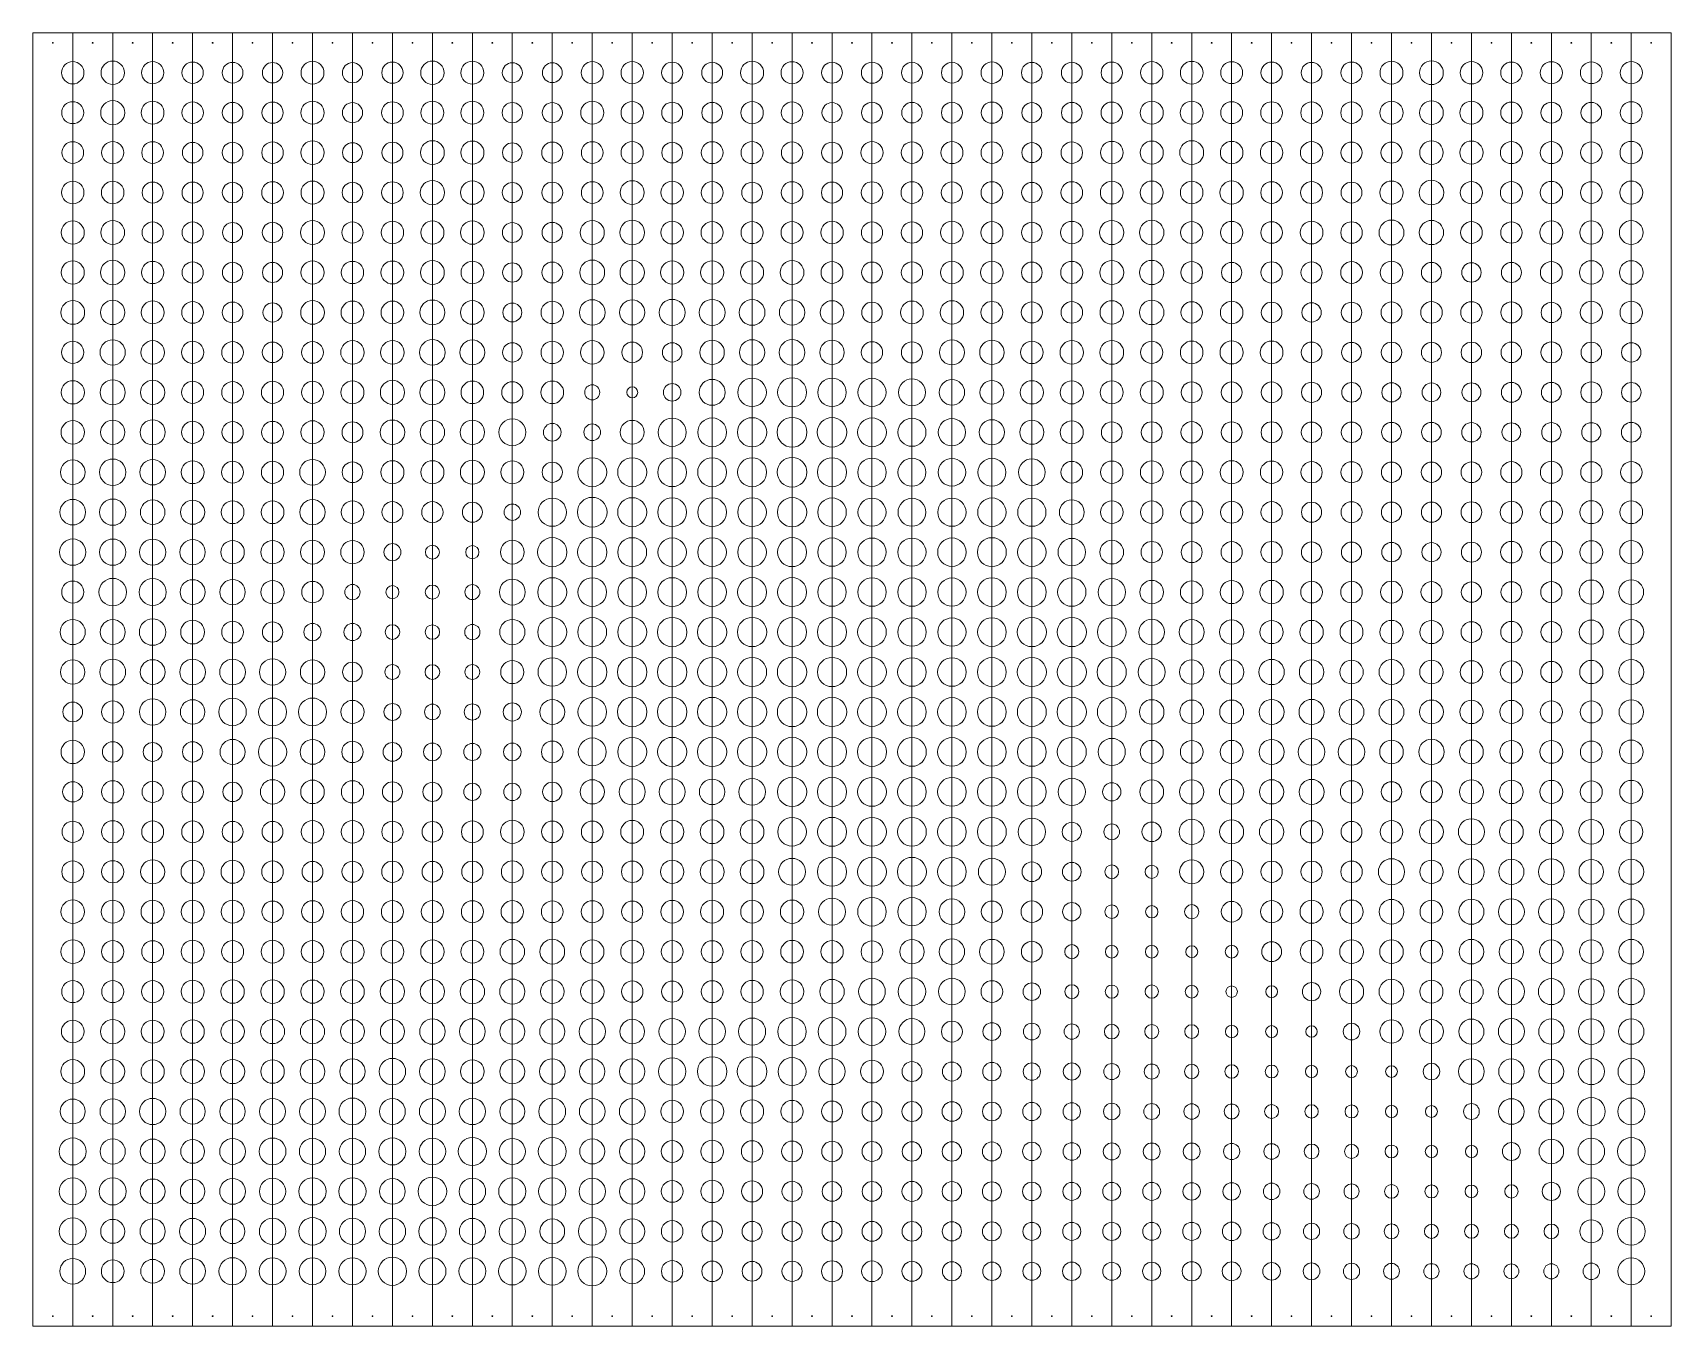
# Model space of a CAD drawing. Header units: millimetres. Extents: x -5 to 190, y -5 to 149.
import ezdxf

# ---------------------------------------------------------------- set-up
doc = ezdxf.new("R2010")
doc.units = ezdxf.units.MM
doc.layers.add('circles', color=7, linetype='Continuous', lineweight=0, true_color=0xffffff)

msp = doc.modelspace()

# ---------------------------------------------------------------- linework, layer by layer
at = {"layer": 'circles', "color": 6, "lineweight": 0}
for p, q in [((-4.75, 149.03125), (190, 149.03125)), ((-4.75, -4.75), (-4.75, 149.03125)), ((190, 149.03125), (190, -4.75)), ((190, -4.75), (-4.75, -4.75))]:
    msp.add_line(p, q, dxfattribs=at)
at = {"layer": 'circles', "color": 5, "lineweight": 0}
for p, q in [((0, -4.75), (0, 149.03125)), ((4.75, -4.75), (4.75, 149.03125)), ((9.5, -4.75), (9.5, 149.03125)), ((14.25, -4.75), (14.25, 149.03125)), ((19, -4.75), (19, 149.03125)), ((23.75, -4.75), (23.75, 149.03125)), ((28.5, -4.75), (28.5, 149.03125)), ((33.25, -4.75), (33.25, 149.03125)), ((38, -4.75), (38, 149.03125)), ((42.75, -4.75), (42.75, 149.03125)), ((47.5, -4.75), (47.5, 149.03125)), ((52.25, -4.75), (52.25, 149.03125)), ((57, -4.75), (57, 149.03125)), ((61.75, -4.75), (61.75, 149.03125)), ((66.5, -4.75), (66.5, 149.03125)), ((71.25, -4.75), (71.25, 149.03125)), ((76, -4.75), (76, 149.03125)), ((80.75, -4.75), (80.75, 149.03125)), ((85.5, -4.75), (85.5, 149.03125)), ((90.25, -4.75), (90.25, 149.03125)), ((95, -4.75), (95, 149.03125)), ((99.75, -4.75), (99.75, 149.03125)), ((104.5, -4.75), (104.5, 149.03125)), ((109.25, -4.75), (109.25, 149.03125)), ((114, -4.75), (114, 149.03125)), ((118.75, -4.75), (118.75, 149.03125)), ((123.5, -4.75), (123.5, 149.03125)), ((128.25, -4.75), (128.25, 149.03125)), ((133, -4.75), (133, 149.03125)), ((137.75, -4.75), (137.75, 149.03125)), ((142.5, -4.75), (142.5, 149.03125)), ((147.25, -4.75), (147.25, 149.03125)), ((152, -4.75), (152, 149.03125)), ((156.75, -4.75), (156.75, 149.03125)), ((161.5, -4.75), (161.5, 149.03125)), ((166.25, -4.75), (166.25, 149.03125)), ((171, -4.75), (171, 149.03125)), ((175.75, -4.75), (175.75, 149.03125)), ((180.5, -4.75), (180.5, 149.03125)), ((185.25, -4.75), (185.25, 149.03125)), ((185.25, -4.75), (185.25, 149.03125))]:
    msp.add_line(p, q, dxfattribs=at)
at = {"layer": 'circles', "color": 8, "lineweight": 0}
for centre in [(-2.375, 147.84375), (2.375, 147.84375), (7.125, 147.84375), (11.875, 147.84375), (16.625, 147.84375), (21.375, 147.84375), (26.125, 147.84375), (30.875, 147.84375), (35.625, 147.84375), (40.375, 147.84375), (45.125, 147.84375), (49.875, 147.84375), (54.625, 147.84375), (59.375, 147.84375), (64.125, 147.84375), (68.875, 147.84375), (73.625, 147.84375), (78.375, 147.84375), (83.125, 147.84375), (87.875, 147.84375), (92.625, 147.84375), (97.375, 147.84375), (102.125, 147.84375), (106.875, 147.84375), (111.625, 147.84375), (116.375, 147.84375), (121.125, 147.84375), (125.875, 147.84375), (130.625, 147.84375), (135.375, 147.84375), (140.125, 147.84375), (144.875, 147.84375), (149.625, 147.84375), (154.375, 147.84375), (159.125, 147.84375), (163.875, 147.84375), (168.625, 147.84375), (173.375, 147.84375), (178.125, 147.84375), (182.875, 147.84375), (182.875, 147.84375), (187.625, 147.84375), (-2.375, -3.5625), (2.375, -3.5625), (7.125, -3.5625), (11.875, -3.5625), (16.625, -3.5625), (21.375, -3.5625), (26.125, -3.5625), (30.875, -3.5625), (35.625, -3.5625), (40.375, -3.5625), (45.125, -3.5625), (49.875, -3.5625), (54.625, -3.5625), (59.375, -3.5625), (64.125, -3.5625), (68.875, -3.5625), (73.625, -3.5625), (78.375, -3.5625), (83.125, -3.5625), (87.875, -3.5625), (92.625, -3.5625), (97.375, -3.5625), (102.125, -3.5625), (106.875, -3.5625), (111.625, -3.5625), (116.375, -3.5625), (121.125, -3.5625), (125.875, -3.5625), (130.625, -3.5625), (135.375, -3.5625), (140.125, -3.5625), (144.875, -3.5625), (149.625, -3.5625), (154.375, -3.5625), (159.125, -3.5625), (163.875, -3.5625), (168.625, -3.5625), (173.375, -3.5625), (178.125, -3.5625), (182.875, -3.5625), (182.875, -3.5625), (187.625, -3.5625)]:
    msp.add_circle(centre, 0.0475, dxfattribs=at)
at = {"layer": 'circles', "color": 3, "lineweight": 0}
for centre, radius in [((0, 144.28125), 1.32923), ((4.75, 144.28125), 1.38425), ((9.5, 144.28125), 1.32454), ((14.25, 144.28125), 1.27182), ((19, 144.28125), 1.23207), ((23.75, 144.28125), 1.2117), ((28.5, 144.28125), 1.35702), ((33.25, 144.28125), 1.20139), ((38, 144.28125), 1.262), ((42.75, 144.28125), 1.38425), ((47.5, 144.28125), 1.35702), ((52.25, 144.28125), 1.19099), ((57, 144.28125), 1.18049), ((61.75, 144.28125), 1.31511), ((66.5, 144.28125), 1.32454), ((71.25, 144.28125), 1.25706), ((76, 144.28125), 1.24213), ((80.75, 144.28125), 1.36616), ((85.5, 144.28125), 1.31037), ((90.25, 144.28125), 1.24213), ((95, 144.28125), 1.2521), ((99.75, 144.28125), 1.23711), ((104.5, 144.28125), 1.23711), ((109.25, 144.28125), 1.28157), ((114, 144.28125), 1.22701), ((118.75, 144.28125), 1.24213), ((123.5, 144.28125), 1.262), ((128.25, 144.28125), 1.3339), ((133, 144.28125), 1.34782), ((137.75, 144.28125), 1.30084), ((142.5, 144.28125), 1.262), ((147.25, 144.28125), 1.23207), ((152, 144.28125), 1.26692), ((156.75, 144.28125), 1.36159), ((161.5, 144.28125), 1.41096), ((166.25, 144.28125), 1.33855), ((171, 144.28125), 1.27182), ((175.75, 144.28125), 1.31037), ((180.5, 144.28125), 1.29605), ((185.25, 144.28125), 1.32454), ((0, 139.53125), 1.30561), ((4.75, 139.53125), 1.42849), ((9.5, 139.53125), 1.34782), ((14.25, 139.53125), 1.2767), ((19, 139.53125), 1.22701), ((23.75, 139.53125), 1.262), ((28.5, 139.53125), 1.37523), ((33.25, 139.53125), 1.20139), ((38, 139.53125), 1.29124), ((42.75, 139.53125), 1.36616), ((47.5, 139.53125), 1.35702), ((52.25, 139.53125), 1.20656), ((57, 139.53125), 1.1962), ((61.75, 139.53125), 1.36616), ((66.5, 139.53125), 1.32923), ((71.25, 139.53125), 1.24712), ((76, 139.53125), 1.22701), ((80.75, 139.53125), 1.32923), ((85.5, 139.53125), 1.28157), ((90.25, 139.53125), 1.1962), ((95, 139.53125), 1.24213), ((99.75, 139.53125), 1.21683), ((104.5, 139.53125), 1.24213), ((109.25, 139.53125), 1.26692), ((114, 139.53125), 1.19099), ((118.75, 139.53125), 1.22701), ((123.5, 139.53125), 1.26692), ((128.25, 139.53125), 1.3707), ((133, 139.53125), 1.35243), ((137.75, 139.53125), 1.30084), ((142.5, 139.53125), 1.29124), ((147.25, 139.53125), 1.28157), ((152, 139.53125), 1.2767), ((156.75, 139.53125), 1.3707), ((161.5, 139.53125), 1.41096), ((166.25, 139.53125), 1.36616), ((171, 139.53125), 1.26692), ((175.75, 139.53125), 1.24213), ((180.5, 139.53125), 1.22701), ((185.25, 139.53125), 1.30084), ((0, 134.78125), 1.29124), ((4.75, 134.78125), 1.31511), ((9.5, 134.78125), 1.29124), ((14.25, 134.78125), 1.22193), ((19, 134.78125), 1.23207), ((23.75, 134.78125), 1.2767), ((28.5, 134.78125), 1.39321), ((33.25, 134.78125), 1.18049), ((38, 134.78125), 1.24712), ((42.75, 134.78125), 1.41536), ((47.5, 134.78125), 1.37523), ((52.25, 134.78125), 1.15922), ((57, 134.78125), 1.2521), ((61.75, 134.78125), 1.29605), ((66.5, 134.78125), 1.31983), ((71.25, 134.78125), 1.23207), ((76, 134.78125), 1.30084), ((80.75, 134.78125), 1.30561), ((85.5, 134.78125), 1.26692), ((90.25, 134.78125), 1.23711), ((95, 134.78125), 1.31511), ((99.75, 134.78125), 1.28157), ((104.5, 134.78125), 1.31037), ((109.25, 134.78125), 1.28641), ((114, 134.78125), 1.18575), ((118.75, 134.78125), 1.2767), ((123.5, 134.78125), 1.33855), ((128.25, 134.78125), 1.3707), ((133, 134.78125), 1.41975), ((137.75, 134.78125), 1.33855), ((142.5, 134.78125), 1.33855), ((147.25, 134.78125), 1.32454), ((152, 134.78125), 1.2521), ((156.75, 134.78125), 1.25706), ((161.5, 134.78125), 1.39767), ((166.25, 134.78125), 1.37975), ((171, 134.78125), 1.31037), ((175.75, 134.78125), 1.31037), ((180.5, 134.78125), 1.28157), ((185.25, 134.78125), 1.33855), ((0, 130.03125), 1.33855), ((4.75, 130.03125), 1.33855), ((9.5, 130.03125), 1.24712), ((14.25, 130.03125), 1.2521), ((19, 130.03125), 1.22193), ((23.75, 130.03125), 1.28641), ((28.5, 130.03125), 1.36616), ((33.25, 130.03125), 1.22193), ((38, 130.03125), 1.28157), ((42.75, 130.03125), 1.44149), ((47.5, 130.03125), 1.39767), ((52.25, 130.03125), 1.1962), ((57, 130.03125), 1.23711), ((61.75, 130.03125), 1.29605), ((66.5, 130.03125), 1.41536), ((71.25, 130.03125), 1.34782), ((76, 130.03125), 1.30561), ((80.75, 130.03125), 1.23207), ((85.5, 130.03125), 1.29124), ((90.25, 130.03125), 1.2521), ((95, 130.03125), 1.28157), ((99.75, 130.03125), 1.29605), ((104.5, 130.03125), 1.25706), ((109.25, 130.03125), 1.29124), ((114, 130.03125), 1.2117), ((118.75, 130.03125), 1.29124), ((123.5, 130.03125), 1.35702), ((128.25, 130.03125), 1.36616), ((133, 130.03125), 1.34319), ((137.75, 130.03125), 1.38425), ((142.5, 130.03125), 1.28641), ((147.25, 130.03125), 1.30561), ((152, 130.03125), 1.24213), ((156.75, 130.03125), 1.37523), ((161.5, 130.03125), 1.46291), ((166.25, 130.03125), 1.31983), ((171, 130.03125), 1.30561), ((175.75, 130.03125), 1.3339), ((180.5, 130.03125), 1.28641), ((185.25, 130.03125), 1.36616), ((0, 125.28125), 1.37523), ((4.75, 125.28125), 1.41536), ((28.5, 125.28125), 1.41536), ((38, 125.28125), 1.3339), ((42.75, 125.28125), 1.37523), ((47.5, 125.28125), 1.39321), ((61.75, 125.28125), 1.43284), ((66.5, 125.28125), 1.46291), ((71.25, 125.28125), 1.35243), ((76, 125.28125), 1.31037), ((80.75, 125.28125), 1.31511), ((90.25, 125.28125), 1.3339), ((104.5, 125.28125), 1.34319), ((109.25, 125.28125), 1.31511), ((118.75, 125.28125), 1.32454), ((123.5, 125.28125), 1.43717), ((128.25, 125.28125), 1.4501), ((133, 125.28125), 1.31037), ((137.75, 125.28125), 1.32454), ((147.25, 125.28125), 1.35243), ((156.75, 125.28125), 1.47983), ((161.5, 125.28125), 1.44149), ((175.75, 125.28125), 1.3707), ((180.5, 125.28125), 1.3707), ((185.25, 125.28125), 1.41096), ((9.5, 125.28125), 1.25706), ((14.25, 125.28125), 1.262), ((19, 125.28125), 1.19099), ((23.75, 125.28125), 1.22193), ((33.25, 125.28125), 1.262), ((52.25, 125.28125), 1.18575), ((57, 125.28125), 1.2117), ((85.5, 125.28125), 1.30561), ((95, 125.28125), 1.25706), ((99.75, 125.28125), 1.26692), ((114, 125.28125), 1.22193), ((142.5, 125.28125), 1.28157), ((152, 125.28125), 1.2767), ((166.25, 125.28125), 1.29124), ((171, 125.28125), 1.26692), ((0, 120.53125), 1.37523), ((4.75, 120.53125), 1.4501), ((9.5, 120.53125), 1.32454), ((14.25, 120.53125), 1.262), ((19, 120.53125), 1.2117), ((23.75, 120.53125), 1.19099), ((28.5, 120.53125), 1.3707), ((33.25, 120.53125), 1.32454), ((38, 120.53125), 1.36159), ((42.75, 120.53125), 1.41536), ((47.5, 120.53125), 1.34782), ((52.25, 120.53125), 1.14844), ((57, 120.53125), 1.23711), ((61.75, 120.53125), 1.47562), ((66.5, 120.53125), 1.4501), ((71.25, 120.53125), 1.3707), ((76, 120.53125), 1.37523), ((80.75, 120.53125), 1.3707), ((85.5, 120.53125), 1.41096), ((90.25, 120.53125), 1.30084), ((95, 120.53125), 1.23711), ((99.75, 120.53125), 1.262), ((104.5, 120.53125), 1.34782), ((109.25, 120.53125), 1.33855), ((114, 120.53125), 1.23207), ((118.75, 120.53125), 1.31511), ((123.5, 120.53125), 1.41975), ((128.25, 120.53125), 1.44149), ((133, 120.53125), 1.29124), ((137.75, 120.53125), 1.20139), ((142.5, 120.53125), 1.26692), ((147.25, 120.53125), 1.25706), ((152, 120.53125), 1.29124), ((156.75, 120.53125), 1.3339), ((161.5, 120.53125), 1.19099), ((166.25, 120.53125), 1.15384), ((171, 120.53125), 1.19099), ((175.75, 120.53125), 1.29605), ((180.5, 120.53125), 1.39767), ((185.25, 120.53125), 1.40211), ((0, 115.78125), 1.41096), ((4.75, 115.78125), 1.4458), ((9.5, 115.78125), 1.36159), ((14.25, 115.78125), 1.29124), ((19, 115.78125), 1.23207), ((23.75, 115.78125), 1.13755), ((28.5, 115.78125), 1.40654), ((33.25, 115.78125), 1.35243), ((38, 115.78125), 1.34782), ((42.75, 115.78125), 1.47562), ((47.5, 115.78125), 1.41096), ((52.25, 115.78125), 1.12103), ((57, 115.78125), 1.3339), ((61.75, 115.78125), 1.51719), ((66.5, 115.78125), 1.49239), ((71.25, 115.78125), 1.54965), ((76, 115.78125), 1.54563), ((80.75, 115.78125), 1.52944), ((85.5, 115.78125), 1.50484), ((90.25, 115.78125), 1.39321), ((95, 115.78125), 1.22193), ((99.75, 115.78125), 1.34782), ((104.5, 115.78125), 1.39321), ((109.25, 115.78125), 1.30561), ((114, 115.78125), 1.2521), ((118.75, 115.78125), 1.28157), ((123.5, 115.78125), 1.39321), ((128.25, 115.78125), 1.45438), ((133, 115.78125), 1.27182), ((137.75, 115.78125), 1.33855), ((142.5, 115.78125), 1.22193), ((147.25, 115.78125), 1.14844), ((152, 115.78125), 1.21683), ((156.75, 115.78125), 1.24712), ((161.5, 115.78125), 1.28157), ((166.25, 115.78125), 1.2767), ((171, 115.78125), 1.2521), ((175.75, 115.78125), 1.20656), ((180.5, 115.78125), 1.31983), ((185.25, 115.78125), 1.3339), ((0, 111.03125), 1.31983), ((4.75, 111.03125), 1.5007), ((9.5, 111.03125), 1.39321), ((14.25, 111.03125), 1.31511), ((19, 111.03125), 1.28641), ((23.75, 111.03125), 1.22193), ((28.5, 111.03125), 1.29605), ((33.25, 111.03125), 1.39321), ((38, 111.03125), 1.40211), ((42.75, 111.03125), 1.51309), ((47.5, 111.03125), 1.47562), ((52.25, 111.03125), 1.15384), ((57, 111.03125), 1.33855), ((61.75, 111.03125), 1.39767), ((66.5, 111.03125), 1.22701), ((71.25, 111.03125), 1.15384), ((76, 111.03125), 1.4458), ((80.75, 111.03125), 1.50484), ((85.5, 111.03125), 1.52129), ((90.25, 111.03125), 1.4458), ((95, 111.03125), 1.26692), ((99.75, 111.03125), 1.2521), ((104.5, 111.03125), 1.47983), ((109.25, 111.03125), 1.4458), ((114, 111.03125), 1.32923), ((118.75, 111.03125), 1.39767), ((123.5, 111.03125), 1.41536), ((128.25, 111.03125), 1.32454), ((133, 111.03125), 1.34319), ((137.75, 111.03125), 1.37523), ((142.5, 111.03125), 1.34782), ((147.25, 111.03125), 1.22701), ((152, 111.03125), 1.18575), ((156.75, 111.03125), 1.21683), ((161.5, 111.03125), 1.1962), ((166.25, 111.03125), 1.21683), ((171, 111.03125), 1.22193), ((175.75, 111.03125), 1.24213), ((180.5, 111.03125), 1.21683), ((185.25, 111.03125), 1.15384), ((0, 106.28125), 1.37975), ((4.75, 106.28125), 1.49239), ((9.5, 106.28125), 1.43284), ((14.25, 106.28125), 1.31037), ((19, 106.28125), 1.28641), ((23.75, 106.28125), 1.31983), ((28.5, 106.28125), 1.31037), ((33.25, 106.28125), 1.36616), ((38, 106.28125), 1.43284), ((42.75, 106.28125), 1.48821), ((47.5, 106.28125), 1.34319), ((52.25, 106.28125), 1.262), ((57, 106.28125), 1.34319), ((61.75, 106.28125), 0.89931), ((71.25, 106.28125), 1.0464), ((76, 106.28125), 1.5416), ((80.75, 106.28125), 1.69536), ((85.5, 106.28125), 1.72446), ((90.25, 106.28125), 1.69168), ((95, 106.28125), 1.67319), ((99.75, 106.28125), 1.60099), ((104.5, 106.28125), 1.50897), ((109.25, 106.28125), 1.41096), ((114, 106.28125), 1.38425), ((118.75, 106.28125), 1.37523), ((123.5, 106.28125), 1.36159), ((128.25, 106.28125), 1.3707), ((133, 106.28125), 1.24213), ((137.75, 106.28125), 1.23207), ((142.5, 106.28125), 1.23207), ((147.25, 106.28125), 1.1962), ((152, 106.28125), 1.16991), ((156.75, 106.28125), 1.14301), ((161.5, 106.28125), 1.11546), ((166.25, 106.28125), 1.12656), ((171, 106.28125), 1.18575), ((175.75, 106.28125), 1.18049), ((180.5, 106.28125), 1.24712), ((185.25, 106.28125), 1.16458), ((66.5, 106.28125), 0.65042), ((76, 101.53125), 1.70997), ((80.75, 101.53125), 1.73525), ((85.5, 101.53125), 1.77074), ((90.25, 101.53125), 1.74953), ((95, 101.53125), 1.70997), ((0, 101.53125), 1.39321), ((4.75, 101.53125), 1.43717), ((9.5, 101.53125), 1.48821), ((14.25, 101.53125), 1.32454), ((19, 101.53125), 1.26692), ((23.75, 101.53125), 1.30084), ((28.5, 101.53125), 1.3707), ((33.25, 101.53125), 1.24213), ((38, 101.53125), 1.45866), ((42.75, 101.53125), 1.4501), ((47.5, 101.53125), 1.4501), ((52.25, 101.53125), 1.5932), ((57, 101.53125), 1.05232), ((61.75, 101.53125), 0.99144), ((66.5, 101.53125), 1.41975), ((71.25, 101.53125), 1.67319), ((99.75, 101.53125), 1.66947), ((104.5, 101.53125), 1.6203), ((109.25, 101.53125), 1.49239), ((114, 101.53125), 1.42849), ((118.75, 101.53125), 1.36616), ((123.5, 101.53125), 1.23711), ((128.25, 101.53125), 1.24712), ((133, 101.53125), 1.27182), ((137.75, 101.53125), 1.23711), ((142.5, 101.53125), 1.24213), ((147.25, 101.53125), 1.21683), ((152, 101.53125), 1.21683), ((156.75, 101.53125), 1.18049), ((161.5, 101.53125), 1.16991), ((166.25, 101.53125), 1.15384), ((171, 101.53125), 1.11546), ((175.75, 101.53125), 1.14844), ((180.5, 101.53125), 1.14301), ((185.25, 101.53125), 1.16991), ((0, 96.78125), 1.45866), ((4.75, 96.78125), 1.56959), ((9.5, 96.78125), 1.51309), ((14.25, 96.78125), 1.35702), ((19, 96.78125), 1.30084), ((23.75, 96.78125), 1.31983), ((28.5, 96.78125), 1.52537), ((33.25, 96.78125), 1.22701), ((38, 96.78125), 1.3707), ((42.75, 96.78125), 1.37523), ((47.5, 96.78125), 1.42413), ((52.25, 96.78125), 1.36159), ((57, 96.78125), 1.20139), ((61.75, 96.78125), 1.71723), ((66.5, 96.78125), 1.72807), ((71.25, 96.78125), 1.71361), ((76, 96.78125), 1.71723), ((80.75, 96.78125), 1.72085), ((85.5, 96.78125), 1.75663), ((90.25, 96.78125), 1.72807), ((95, 96.78125), 1.68431), ((99.75, 96.78125), 1.662), ((104.5, 96.78125), 1.64318), ((109.25, 96.78125), 1.65825), ((114, 96.78125), 1.58537), ((118.75, 96.78125), 1.28641), ((123.5, 96.78125), 1.3339), ((128.25, 96.78125), 1.34319), ((133, 96.78125), 1.32923), ((137.75, 96.78125), 1.3707), ((142.5, 96.78125), 1.32923), ((147.25, 96.78125), 1.262), ((152, 96.78125), 1.25706), ((156.75, 96.78125), 1.20656), ((161.5, 96.78125), 1.20656), ((166.25, 96.78125), 1.22701), ((171, 96.78125), 1.262), ((175.75, 96.78125), 1.30561), ((180.5, 96.78125), 1.25706), ((185.25, 96.78125), 1.2767), ((0, 92.03125), 1.52129), ((4.75, 92.03125), 1.56165), ((9.5, 92.03125), 1.45866), ((28.5, 92.03125), 1.5007), ((57, 92.03125), 1.68061), ((61.75, 92.03125), 1.7637), ((66.5, 92.03125), 1.72446), ((71.25, 92.03125), 1.70997), ((76, 92.03125), 1.71361), ((80.75, 92.03125), 1.70633), ((85.5, 92.03125), 1.73883), ((90.25, 92.03125), 1.69902), ((95, 92.03125), 1.66947), ((99.75, 92.03125), 1.6545), ((104.5, 92.03125), 1.67691), ((109.25, 92.03125), 1.688), ((114, 92.03125), 1.68061), ((118.75, 92.03125), 1.4714), ((14.25, 92.03125), 1.43284), ((19, 92.03125), 1.35243), ((23.75, 92.03125), 1.35243), ((33.25, 92.03125), 1.34782), ((38, 92.03125), 1.2521), ((42.75, 92.03125), 1.262), ((47.5, 92.03125), 1.19099), ((52.25, 92.03125), 0.97244), ((123.5, 92.03125), 1.33855), ((128.25, 92.03125), 1.3339), ((133, 92.03125), 1.31983), ((137.75, 92.03125), 1.31037), ((142.5, 92.03125), 1.262), ((147.25, 92.03125), 1.1962), ((152, 92.03125), 1.24712), ((156.75, 92.03125), 1.20656), ((161.5, 92.03125), 1.20139), ((166.25, 92.03125), 1.23207), ((171, 92.03125), 1.31511), ((175.75, 92.03125), 1.32923), ((180.5, 92.03125), 1.36159), ((185.25, 92.03125), 1.35243), ((0, 87.28125), 1.56563), ((4.75, 87.28125), 1.56165), ((9.5, 87.28125), 1.55366), ((14.25, 87.28125), 1.5007), ((19, 87.28125), 1.38874), ((23.75, 87.28125), 1.38874), ((28.5, 87.28125), 1.41096), ((33.25, 87.28125), 1.39321), ((38, 87.28125), 1.01623), ((42.75, 87.28125), 0.82725), ((47.5, 87.28125), 0.78875), ((52.25, 87.28125), 1.41096), ((57, 87.28125), 1.73883), ((61.75, 87.28125), 1.74241), ((66.5, 87.28125), 1.71723), ((71.25, 87.28125), 1.69168), ((76, 87.28125), 1.69902), ((80.75, 87.28125), 1.70268), ((85.5, 87.28125), 1.72446), ((90.25, 87.28125), 1.68431), ((95, 87.28125), 1.67691), ((99.75, 87.28125), 1.67319), ((104.5, 87.28125), 1.688), ((109.25, 87.28125), 1.71723), ((114, 87.28125), 1.69536), ((118.75, 87.28125), 1.63939), ((123.5, 87.28125), 1.40654), ((128.25, 87.28125), 1.26692), ((133, 87.28125), 1.24712), ((137.75, 87.28125), 1.25706), ((142.5, 87.28125), 1.27182), ((147.25, 87.28125), 1.2117), ((152, 87.28125), 1.20139), ((156.75, 87.28125), 1.15384), ((161.5, 87.28125), 1.13755), ((166.25, 87.28125), 1.19099), ((171, 87.28125), 1.28157), ((175.75, 87.28125), 1.31037), ((180.5, 87.28125), 1.35702), ((185.25, 87.28125), 1.3707), ((0, 82.53125), 1.31511), ((4.75, 82.53125), 1.63559), ((9.5, 82.53125), 1.60487), ((14.25, 82.53125), 1.47562), ((19, 82.53125), 1.49655), ((23.75, 82.53125), 1.38425), ((28.5, 82.53125), 1.2767), ((52.25, 82.53125), 1.53351), ((57, 82.53125), 1.71361), ((61.75, 82.53125), 1.70268), ((66.5, 82.53125), 1.71361), ((71.25, 82.53125), 1.71361), ((76, 82.53125), 1.70268), ((80.75, 82.53125), 1.72085), ((85.5, 82.53125), 1.72446), ((90.25, 82.53125), 1.688), ((95, 82.53125), 1.69168), ((99.75, 82.53125), 1.688), ((104.5, 82.53125), 1.68061), ((109.25, 82.53125), 1.70268), ((114, 82.53125), 1.70268), ((118.75, 82.53125), 1.688), ((123.5, 82.53125), 1.62414), ((128.25, 82.53125), 1.39767), ((133, 82.53125), 1.33855), ((137.75, 82.53125), 1.36616), ((142.5, 82.53125), 1.39321), ((147.25, 82.53125), 1.29124), ((152, 82.53125), 1.28157), ((156.75, 82.53125), 1.30561), ((161.5, 82.53125), 1.24712), ((171, 82.53125), 1.23711), ((175.75, 82.53125), 1.25706), ((180.5, 82.53125), 1.43717), ((185.25, 82.53125), 1.46716), ((33.25, 82.53125), 0.90621), ((38, 82.53125), 0.77281), ((42.75, 82.53125), 0.84216), ((47.5, 82.53125), 0.89237), ((166.25, 82.53125), 1.20656), ((0, 77.78125), 1.49655), ((4.75, 77.78125), 1.47983), ((9.5, 77.78125), 1.5775), ((14.25, 77.78125), 1.41975), ((19, 77.78125), 1.29605), ((23.75, 77.78125), 1.20656), ((28.5, 77.78125), 1.02841), ((33.25, 77.78125), 1.02234), ((38, 77.78125), 0.8712), ((42.75, 77.78125), 0.86403), ((47.5, 77.78125), 0.90621), ((52.25, 77.78125), 1.5007), ((57, 77.78125), 1.72446), ((61.75, 77.78125), 1.71361), ((66.5, 77.78125), 1.72085), ((71.25, 77.78125), 1.74597), ((76, 77.78125), 1.73883), ((80.75, 77.78125), 1.73525), ((85.5, 77.78125), 1.72085), ((90.25, 77.78125), 1.72446), ((95, 77.78125), 1.70268), ((99.75, 77.78125), 1.69168), ((104.5, 77.78125), 1.68431), ((109.25, 77.78125), 1.69902), ((114, 77.78125), 1.73525), ((118.75, 77.78125), 1.73525), ((123.5, 77.78125), 1.70268), ((128.25, 77.78125), 1.52129), ((133, 77.78125), 1.47983), ((137.75, 77.78125), 1.43717), ((142.5, 77.78125), 1.37975), ((147.25, 77.78125), 1.38874), ((152, 77.78125), 1.36159), ((156.75, 77.78125), 1.38874), ((161.5, 77.78125), 1.37523), ((166.25, 77.78125), 1.23207), ((171, 77.78125), 1.26692), ((175.75, 77.78125), 1.24213), ((180.5, 77.78125), 1.42413), ((185.25, 77.78125), 1.47562), ((0, 73.03125), 1.4458), ((4.75, 73.03125), 1.53756), ((9.5, 73.03125), 1.46716), ((14.25, 73.03125), 1.52537), ((19, 73.03125), 1.52944), ((23.75, 73.03125), 1.56165), ((28.5, 73.03125), 1.4458), ((33.25, 73.03125), 1.16991), ((52.25, 73.03125), 1.37523), ((57, 73.03125), 1.69536), ((61.75, 73.03125), 1.74953), ((66.5, 73.03125), 1.74953), ((71.25, 73.03125), 1.75309), ((76, 73.03125), 1.73166), ((80.75, 73.03125), 1.72807), ((85.5, 73.03125), 1.74597), ((90.25, 73.03125), 1.73883), ((95, 73.03125), 1.70997), ((99.75, 73.03125), 1.69902), ((104.5, 73.03125), 1.69902), ((109.25, 73.03125), 1.71361), ((114, 73.03125), 1.72807), ((118.75, 73.03125), 1.73166), ((123.5, 73.03125), 1.73166), ((128.25, 73.03125), 1.60874), ((133, 73.03125), 1.4458), ((137.75, 73.03125), 1.4501), ((142.5, 73.03125), 1.50484), ((147.25, 73.03125), 1.4501), ((152, 73.03125), 1.39321), ((156.75, 73.03125), 1.47983), ((161.5, 73.03125), 1.39321), ((166.25, 73.03125), 1.34319), ((171, 73.03125), 1.31511), ((175.75, 73.03125), 1.26692), ((180.5, 73.03125), 1.37975), ((185.25, 73.03125), 1.47562), ((38, 73.03125), 0.88537), ((42.75, 73.03125), 0.8712), ((47.5, 73.03125), 0.88537), ((0, 68.28125), 1.16991), ((4.75, 68.28125), 1.31983), ((9.5, 68.28125), 1.56959), ((14.25, 68.28125), 1.45438), ((19, 68.28125), 1.63178), ((23.75, 68.28125), 1.65825), ((28.5, 68.28125), 1.65825), ((33.25, 68.28125), 1.37523), ((38, 68.28125), 1.00392), ((42.75, 68.28125), 0.93326), ((47.5, 68.28125), 0.95956), ((52.25, 68.28125), 1.07571), ((57, 68.28125), 1.47562), ((61.75, 68.28125), 1.70268), ((66.5, 68.28125), 1.74953), ((71.25, 68.28125), 1.74953), ((76, 68.28125), 1.73883), ((80.75, 68.28125), 1.74241), ((85.5, 68.28125), 1.74597), ((90.25, 68.28125), 1.74241), ((95, 68.28125), 1.71723), ((99.75, 68.28125), 1.70268), ((104.5, 68.28125), 1.70268), ((109.25, 68.28125), 1.70633), ((114, 68.28125), 1.72085), ((118.75, 68.28125), 1.74241), ((123.5, 68.28125), 1.70997), ((128.25, 68.28125), 1.45866), ((133, 68.28125), 1.41536), ((137.75, 68.28125), 1.41975), ((142.5, 68.28125), 1.47983), ((147.25, 68.28125), 1.49239), ((152, 68.28125), 1.47562), ((156.75, 68.28125), 1.47983), ((161.5, 68.28125), 1.41536), ((166.25, 68.28125), 1.38425), ((171, 68.28125), 1.37975), ((175.75, 68.28125), 1.31037), ((180.5, 68.28125), 1.31037), ((185.25, 68.28125), 1.4501), ((0, 63.53125), 1.38874), ((4.75, 63.53125), 1.21683), ((9.5, 63.53125), 1.12103), ((14.25, 63.53125), 1.20656), ((19, 63.53125), 1.48821), ((23.75, 63.53125), 1.68061), ((28.5, 63.53125), 1.4714), ((33.25, 63.53125), 1.26692), ((38, 63.53125), 1.10987), ((42.75, 63.53125), 1.05232), ((47.5, 63.53125), 1.01623), ((52.25, 63.53125), 1.0464), ((57, 63.53125), 1.28641), ((61.75, 63.53125), 1.6545), ((66.5, 63.53125), 1.72085), ((71.25, 63.53125), 1.73166), ((76, 63.53125), 1.74597), ((80.75, 63.53125), 1.74953), ((85.5, 63.53125), 1.74241), ((90.25, 63.53125), 1.73525), ((95, 63.53125), 1.72446), ((99.75, 63.53125), 1.70997), ((104.5, 63.53125), 1.70633), ((109.25, 63.53125), 1.70633), ((114, 63.53125), 1.71361), ((118.75, 63.53125), 1.72807), ((123.5, 63.53125), 1.6126), ((128.25, 63.53125), 1.3707), ((133, 63.53125), 1.34782), ((137.75, 63.53125), 1.36616), ((142.5, 63.53125), 1.48403), ((147.25, 63.53125), 1.58537), ((152, 63.53125), 1.57355), ((156.75, 63.53125), 1.40211), ((161.5, 63.53125), 1.50484), ((166.25, 63.53125), 1.41096), ((171, 63.53125), 1.35702), ((175.75, 63.53125), 1.35702), ((180.5, 63.53125), 1.29605), ((185.25, 63.53125), 1.40654), ((85.5, 58.78125), 1.73883), ((90.25, 58.78125), 1.73166), ((95, 58.78125), 1.71723), ((99.75, 58.78125), 1.70268), ((104.5, 58.78125), 1.70633), ((109.25, 58.78125), 1.70997), ((114, 58.78125), 1.71361), ((118.75, 58.78125), 1.6126), ((0, 58.78125), 1.20139), ((4.75, 58.78125), 1.31983), ((9.5, 58.78125), 1.262), ((14.25, 58.78125), 1.28641), ((19, 58.78125), 1.15384), ((23.75, 58.78125), 1.4458), ((28.5, 58.78125), 1.40211), ((33.25, 58.78125), 1.31983), ((38, 58.78125), 1.19099), ((42.75, 58.78125), 1.13755), ((47.5, 58.78125), 1.01623), ((52.25, 58.78125), 1.02841), ((57, 58.78125), 1.15384), ((61.75, 58.78125), 1.44149), ((66.5, 58.78125), 1.54965), ((71.25, 58.78125), 1.54965), ((76, 58.78125), 1.51309), ((80.75, 58.78125), 1.58537), ((123.5, 58.78125), 1.08148), ((128.25, 58.78125), 1.41536), ((133, 58.78125), 1.43717), ((137.75, 58.78125), 1.45438), ((142.5, 58.78125), 1.44149), ((147.25, 58.78125), 1.48403), ((152, 58.78125), 1.32923), ((156.75, 58.78125), 1.2117), ((161.5, 58.78125), 1.30084), ((166.25, 58.78125), 1.42413), ((171, 58.78125), 1.39767), ((175.75, 58.78125), 1.3707), ((180.5, 58.78125), 1.31037), ((185.25, 58.78125), 1.3707), ((0, 54.03125), 1.26692), ((4.75, 54.03125), 1.31511), ((9.5, 54.03125), 1.30561), ((14.25, 54.03125), 1.29124), ((19, 54.03125), 1.24213), ((23.75, 54.03125), 1.24213), ((28.5, 54.03125), 1.33855), ((33.25, 54.03125), 1.3339), ((38, 54.03125), 1.262), ((42.75, 54.03125), 1.22701), ((47.5, 54.03125), 1.29605), ((52.25, 54.03125), 1.38874), ((57, 54.03125), 1.2767), ((61.75, 54.03125), 1.28641), ((66.5, 54.03125), 1.36159), ((71.25, 54.03125), 1.37975), ((76, 54.03125), 1.40654), ((80.75, 54.03125), 1.41096), ((85.5, 54.03125), 1.69902), ((90.25, 54.03125), 1.72085), ((95, 54.03125), 1.71723), ((99.75, 54.03125), 1.70633), ((104.5, 54.03125), 1.70633), ((109.25, 54.03125), 1.71723), ((114, 54.03125), 1.62414), ((118.75, 54.03125), 1.13755), ((123.5, 54.03125), 0.93326), ((128.25, 54.03125), 1.16458), ((133, 54.03125), 1.48821), ((137.75, 54.03125), 1.42413), ((142.5, 54.03125), 1.4501), ((147.25, 54.03125), 1.32454), ((152, 54.03125), 1.24213), ((156.75, 54.03125), 1.32923), ((161.5, 54.03125), 1.41536), ((166.25, 54.03125), 1.55366), ((171, 54.03125), 1.41536), ((175.75, 54.03125), 1.39767), ((180.5, 54.03125), 1.46291), ((185.25, 54.03125), 1.37975), ((9.5, 49.28125), 1.42849), ((14.25, 49.28125), 1.3707), ((19, 49.28125), 1.36616), ((71.25, 49.28125), 1.37523), ((76, 49.28125), 1.41975), ((80.75, 49.28125), 1.41096), ((85.5, 49.28125), 1.5932), ((90.25, 49.28125), 1.72446), ((95, 49.28125), 1.71723), ((99.75, 49.28125), 1.71361), ((104.5, 49.28125), 1.70268), ((109.25, 49.28125), 1.60487), ((133, 49.28125), 1.42849), ((156.75, 49.28125), 1.55766), ((161.5, 49.28125), 1.38425), ((166.25, 49.28125), 1.52129), ((171, 49.28125), 1.49655), ((175.75, 49.28125), 1.53351), ((180.5, 49.28125), 1.45866), ((185.25, 49.28125), 1.48403), ((0, 49.28125), 1.30084), ((4.75, 49.28125), 1.31983), ((23.75, 49.28125), 1.28157), ((28.5, 49.28125), 1.23711), ((33.25, 49.28125), 1.2521), ((38, 49.28125), 1.26692), ((42.75, 49.28125), 1.22701), ((47.5, 49.28125), 1.262), ((52.25, 49.28125), 1.30561), ((57, 49.28125), 1.26692), ((61.75, 49.28125), 1.262), ((66.5, 49.28125), 1.2767), ((114, 49.28125), 1.16458), ((118.75, 49.28125), 1.10987), ((123.5, 49.28125), 0.81969), ((128.25, 49.28125), 0.78082), ((137.75, 49.28125), 1.32454), ((142.5, 49.28125), 1.26692), ((147.25, 49.28125), 1.262), ((152, 49.28125), 1.2767), ((0, 44.53125), 1.40211), ((4.75, 44.53125), 1.35702), ((9.5, 44.53125), 1.37523), ((14.25, 44.53125), 1.35702), ((19, 44.53125), 1.36159), ((23.75, 44.53125), 1.27182), ((28.5, 44.53125), 1.31037), ((33.25, 44.53125), 1.32454), ((38, 44.53125), 1.31511), ((42.75, 44.53125), 1.32454), ((47.5, 44.53125), 1.30561), ((52.25, 44.53125), 1.3339), ((57, 44.53125), 1.29605), ((61.75, 44.53125), 1.30561), ((66.5, 44.53125), 1.26692), ((71.25, 44.53125), 1.34782), ((76, 44.53125), 1.36616), ((80.75, 44.53125), 1.35702), ((85.5, 44.53125), 1.38425), ((90.25, 44.53125), 1.60487), ((95, 44.53125), 1.69902), ((99.75, 44.53125), 1.68431), ((104.5, 44.53125), 1.52129), ((109.25, 44.53125), 1.262), ((114, 44.53125), 1.28157), ((118.75, 44.53125), 1.08722), ((123.5, 44.53125), 0.80437), ((128.25, 44.53125), 0.73146), ((133, 44.53125), 0.84216), ((137.75, 44.53125), 1.22701), ((142.5, 44.53125), 1.31511), ((147.25, 44.53125), 1.3707), ((152, 44.53125), 1.38425), ((156.75, 44.53125), 1.46716), ((161.5, 44.53125), 1.35702), ((166.25, 44.53125), 1.49239), ((171, 44.53125), 1.5416), ((175.75, 44.53125), 1.52129), ((180.5, 44.53125), 1.5007), ((185.25, 44.53125), 1.50484), ((0, 39.78125), 1.40654), ((4.75, 39.78125), 1.32923), ((9.5, 39.78125), 1.30084), ((14.25, 39.78125), 1.36159), ((19, 39.78125), 1.31511), ((23.75, 39.78125), 1.35702), ((28.5, 39.78125), 1.32923), ((33.25, 39.78125), 1.3707), ((38, 39.78125), 1.35243), ((42.75, 39.78125), 1.39321), ((47.5, 39.78125), 1.36616), ((52.25, 39.78125), 1.45866), ((57, 39.78125), 1.4714), ((61.75, 39.78125), 1.39321), ((66.5, 39.78125), 1.3707), ((71.25, 39.78125), 1.31037), ((76, 39.78125), 1.30561), ((80.75, 39.78125), 1.31983), ((85.5, 39.78125), 1.34319), ((90.25, 39.78125), 1.3339), ((95, 39.78125), 1.29124), ((99.75, 39.78125), 1.44149), ((104.5, 39.78125), 1.51309), ((109.25, 39.78125), 1.46716), ((114, 39.78125), 1.23711), ((142.5, 39.78125), 1.18049), ((147.25, 39.78125), 1.35243), ((152, 39.78125), 1.40654), ((156.75, 39.78125), 1.40211), ((161.5, 39.78125), 1.34782), ((166.25, 39.78125), 1.45866), ((171, 39.78125), 1.44149), ((175.75, 39.78125), 1.40211), ((180.5, 39.78125), 1.41096), ((185.25, 39.78125), 1.45866), ((118.75, 39.78125), 0.83474), ((123.5, 39.78125), 0.75654), ((128.25, 39.78125), 0.75654), ((133, 39.78125), 0.71424), ((137.75, 39.78125), 0.75654), ((0, 35.03125), 1.30561), ((4.75, 35.03125), 1.30561), ((9.5, 35.03125), 1.31511), ((14.25, 35.03125), 1.36616), ((19, 35.03125), 1.38874), ((23.75, 35.03125), 1.39321), ((28.5, 35.03125), 1.37975), ((33.25, 35.03125), 1.40654), ((38, 35.03125), 1.44149), ((42.75, 35.03125), 1.43717), ((47.5, 35.03125), 1.45438), ((52.25, 35.03125), 1.49655), ((57, 35.03125), 1.40211), ((61.75, 35.03125), 1.39767), ((66.5, 35.03125), 1.27182), ((71.25, 35.03125), 1.25706), ((76, 35.03125), 1.30084), ((80.75, 35.03125), 1.3339), ((85.5, 35.03125), 1.40211), ((90.25, 35.03125), 1.45438), ((95, 35.03125), 1.58537), ((99.75, 35.03125), 1.63939), ((104.5, 35.03125), 1.58144), ((109.25, 35.03125), 1.29124), ((114, 35.03125), 1.04043), ((118.75, 35.03125), 0.82725), ((123.5, 35.03125), 0.78082), ((128.25, 35.03125), 0.78875), ((133, 35.03125), 0.76472), ((137.75, 35.03125), 0.67851), ((142.5, 35.03125), 0.69661), ((147.25, 35.03125), 1.08722), ((152, 35.03125), 1.43717), ((156.75, 35.03125), 1.47562), ((161.5, 35.03125), 1.3707), ((166.25, 35.03125), 1.40654), ((171, 35.03125), 1.56563), ((175.75, 35.03125), 1.5416), ((180.5, 35.03125), 1.52944), ((185.25, 35.03125), 1.54563), ((0, 30.28125), 1.34319), ((4.75, 30.28125), 1.44149), ((9.5, 30.28125), 1.36159), ((14.25, 30.28125), 1.38874), ((19, 30.28125), 1.39767), ((23.75, 30.28125), 1.43284), ((28.5, 30.28125), 1.43717), ((33.25, 30.28125), 1.41536), ((38, 30.28125), 1.43717), ((42.75, 30.28125), 1.50897), ((47.5, 30.28125), 1.52944), ((52.25, 30.28125), 1.48821), ((57, 30.28125), 1.49655), ((61.75, 30.28125), 1.56165), ((66.5, 30.28125), 1.45866), ((71.25, 30.28125), 1.56563), ((76, 30.28125), 1.58537), ((80.75, 30.28125), 1.6126), ((85.5, 30.28125), 1.68431), ((90.25, 30.28125), 1.65825), ((95, 30.28125), 1.63559), ((99.75, 30.28125), 1.5416), ((104.5, 30.28125), 1.24213), ((109.25, 30.28125), 1.05822), ((114, 30.28125), 0.9977), ((118.75, 30.28125), 0.90621), ((152, 30.28125), 0.98515), ((156.75, 30.28125), 1.38425), ((161.5, 30.28125), 1.41975), ((166.25, 30.28125), 1.49239), ((171, 30.28125), 1.54563), ((175.75, 30.28125), 1.50484), ((180.5, 30.28125), 1.52537), ((185.25, 30.28125), 1.51309), ((123.5, 30.28125), 0.87832), ((128.25, 30.28125), 0.83474), ((133, 30.28125), 0.81969), ((137.75, 30.28125), 0.73991), ((142.5, 30.28125), 0.71424), ((147.25, 30.28125), 0.67851), ((76, 25.53125), 1.75309), ((80.75, 25.53125), 1.75663), ((0, 25.53125), 1.41536), ((4.75, 25.53125), 1.42413), ((9.5, 25.53125), 1.38425), ((14.25, 25.53125), 1.41096), ((19, 25.53125), 1.43717), ((23.75, 25.53125), 1.39767), ((28.5, 25.53125), 1.4714), ((33.25, 25.53125), 1.49239), ((38, 25.53125), 1.56563), ((42.75, 25.53125), 1.52129), ((47.5, 25.53125), 1.39767), ((52.25, 25.53125), 1.4714), ((57, 25.53125), 1.51309), ((61.75, 25.53125), 1.5007), ((66.5, 25.53125), 1.50897), ((71.25, 25.53125), 1.63178), ((85.5, 25.53125), 1.65825), ((90.25, 25.53125), 1.55766), ((95, 25.53125), 1.35243), ((99.75, 25.53125), 1.18049), ((104.5, 25.53125), 1.13207), ((109.25, 25.53125), 1.09293), ((114, 25.53125), 1.02841), ((118.75, 25.53125), 1.01623), ((123.5, 25.53125), 0.95305), ((128.25, 25.53125), 0.89237), ((133, 25.53125), 0.8568), ((137.75, 25.53125), 0.80437), ((142.5, 25.53125), 0.76472), ((147.25, 25.53125), 0.7229), ((152, 25.53125), 0.70548), ((156.75, 25.53125), 0.69661), ((161.5, 25.53125), 0.98515), ((166.25, 25.53125), 1.51719), ((171, 25.53125), 1.50484), ((175.75, 25.53125), 1.4714), ((180.5, 25.53125), 1.55366), ((185.25, 25.53125), 1.57355), ((0, 20.78125), 1.47562), ((4.75, 20.78125), 1.50484), ((9.5, 20.78125), 1.56165), ((14.25, 20.78125), 1.49239), ((19, 20.78125), 1.5007), ((23.75, 20.78125), 1.53351), ((28.5, 20.78125), 1.52944), ((33.25, 20.78125), 1.5971), ((38, 20.78125), 1.52944), ((42.75, 20.78125), 1.54563), ((47.5, 20.78125), 1.56563), ((52.25, 20.78125), 1.47983), ((57, 20.78125), 1.58537), ((61.75, 20.78125), 1.53351), ((66.5, 20.78125), 1.52944), ((71.25, 20.78125), 1.32923), ((76, 20.78125), 1.38425), ((80.75, 20.78125), 1.37523), ((85.5, 20.78125), 1.31511), ((90.25, 20.78125), 1.24213), ((95, 20.78125), 1.18575), ((99.75, 20.78125), 1.18575), ((104.5, 20.78125), 1.16458), ((109.25, 20.78125), 1.10987), ((114, 20.78125), 1.08148), ((118.75, 20.78125), 1.03444), ((123.5, 20.78125), 0.97881), ((128.25, 20.78125), 0.93991), ((133, 20.78125), 0.91305), ((137.75, 20.78125), 0.88537), ((142.5, 20.78125), 0.82725), ((147.25, 20.78125), 0.7966), ((152, 20.78125), 0.77281), ((156.75, 20.78125), 0.7229), ((161.5, 20.78125), 0.70548), ((166.25, 20.78125), 0.93991), ((171, 20.78125), 1.52129), ((175.75, 20.78125), 1.47983), ((180.5, 20.78125), 1.6545), ((185.25, 20.78125), 1.5971), ((0, 16.03125), 1.60487), ((4.75, 16.03125), 1.49655), ((19, 16.03125), 1.53351), ((23.75, 16.03125), 1.5932), ((28.5, 16.03125), 1.56165), ((33.25, 16.03125), 1.56165), ((38, 16.03125), 1.60487), ((42.75, 16.03125), 1.58144), ((47.5, 16.03125), 1.66947), ((52.25, 16.03125), 1.54965), ((57, 16.03125), 1.65825), ((66.5, 16.03125), 1.49655), ((180.5, 16.03125), 1.58144), ((185.25, 16.03125), 1.64696), ((9.5, 16.03125), 1.4714), ((14.25, 16.03125), 1.41096), ((61.75, 16.03125), 1.48821), ((71.25, 16.03125), 1.29605), ((76, 16.03125), 1.3339), ((80.75, 16.03125), 1.27182), ((85.5, 16.03125), 1.23711), ((90.25, 16.03125), 1.21683), ((95, 16.03125), 1.18049), ((99.75, 16.03125), 1.15384), ((104.5, 16.03125), 1.15384), ((109.25, 16.03125), 1.12656), ((114, 16.03125), 1.09293), ((118.75, 16.03125), 1.04043), ((123.5, 16.03125), 1.01009), ((128.25, 16.03125), 1.00392), ((133, 16.03125), 1.00392), ((137.75, 16.03125), 0.95956), ((142.5, 16.03125), 0.91983), ((147.25, 16.03125), 0.87832), ((152, 16.03125), 0.84216), ((156.75, 16.03125), 0.76472), ((161.5, 16.03125), 0.73146), ((166.25, 16.03125), 0.7229), ((171, 16.03125), 1.06408), ((175.75, 16.03125), 1.46291), ((0, 11.28125), 1.60487), ((4.75, 11.28125), 1.6126), ((9.5, 11.28125), 1.4714), ((14.25, 11.28125), 1.45866), ((19, 11.28125), 1.52944), ((23.75, 11.28125), 1.56165), ((28.5, 11.28125), 1.61646), ((33.25, 11.28125), 1.61646), ((38, 11.28125), 1.52129), ((42.75, 11.28125), 1.69902), ((47.5, 11.28125), 1.5775), ((52.25, 11.28125), 1.61646), ((57, 11.28125), 1.6203), ((61.75, 11.28125), 1.56563), ((66.5, 11.28125), 1.50897), ((71.25, 11.28125), 1.29124), ((76, 11.28125), 1.3339), ((80.75, 11.28125), 1.2521), ((85.5, 11.28125), 1.20139), ((90.25, 11.28125), 1.16991), ((95, 11.28125), 1.16991), ((99.75, 11.28125), 1.18575), ((104.5, 11.28125), 1.15922), ((109.25, 11.28125), 1.13207), ((114, 11.28125), 1.0986), ((118.75, 11.28125), 1.06408), ((123.5, 11.28125), 1.06991), ((128.25, 11.28125), 1.06408), ((133, 11.28125), 1.03444), ((137.75, 11.28125), 1.03444), ((142.5, 11.28125), 0.97881), ((147.25, 11.28125), 0.93326), ((152, 11.28125), 0.89237), ((156.75, 11.28125), 0.81969), ((161.5, 11.28125), 0.78082), ((166.25, 11.28125), 0.75654), ((171, 11.28125), 0.78875), ((175.75, 11.28125), 1.08148), ((180.5, 11.28125), 1.60487), ((185.25, 11.28125), 1.5971), ((0, 6.53125), 1.60099), ((4.75, 6.53125), 1.42413), ((9.5, 6.53125), 1.49655), ((14.25, 6.53125), 1.54563), ((19, 6.53125), 1.45866), ((23.75, 6.53125), 1.56563), ((28.5, 6.53125), 1.63178), ((33.25, 6.53125), 1.55766), ((38, 6.53125), 1.56959), ((42.75, 6.53125), 1.62414), ((47.5, 6.53125), 1.54563), ((52.25, 6.53125), 1.57355), ((57, 6.53125), 1.4714), ((61.75, 6.53125), 1.64318), ((66.5, 6.53125), 1.48821), ((71.25, 6.53125), 1.28157), ((180.5, 6.53125), 1.36616), ((185.25, 6.53125), 1.64318), ((76, 6.53125), 1.22701), ((80.75, 6.53125), 1.18575), ((85.5, 6.53125), 1.19099), ((90.25, 6.53125), 1.18575), ((95, 6.53125), 1.17521), ((99.75, 6.53125), 1.16991), ((104.5, 6.53125), 1.14301), ((109.25, 6.53125), 1.12103), ((114, 6.53125), 1.06991), ((118.75, 6.53125), 1.06991), ((123.5, 6.53125), 1.07571), ((128.25, 6.53125), 1.06408), ((133, 6.53125), 1.06991), ((137.75, 6.53125), 1.0986), ((142.5, 6.53125), 1.02234), ((147.25, 6.53125), 0.95956), ((152, 6.53125), 0.92657), ((156.75, 6.53125), 0.87832), ((161.5, 6.53125), 0.83474), ((166.25, 6.53125), 0.82725), ((171, 6.53125), 0.82725), ((175.75, 6.53125), 0.86403), ((0, 1.78125), 1.53351), ((4.75, 1.78125), 1.34782), ((9.5, 1.78125), 1.41536), ((14.25, 1.78125), 1.53351), ((19, 1.78125), 1.61646), ((23.75, 1.78125), 1.60099), ((28.5, 1.78125), 1.5932), ((33.25, 1.78125), 1.60874), ((38, 1.78125), 1.67691), ((42.75, 1.78125), 1.6126), ((47.5, 1.78125), 1.58929), ((52.25, 1.78125), 1.62796), ((57, 1.78125), 1.63939), ((61.75, 1.78125), 1.72807), ((66.5, 1.78125), 1.47562), ((71.25, 1.78125), 1.27182), ((76, 1.78125), 1.22193), ((80.75, 1.78125), 1.17521), ((85.5, 1.78125), 1.20139), ((90.25, 1.78125), 1.24712), ((95, 1.78125), 1.22701), ((99.75, 1.78125), 1.18575), ((104.5, 1.78125), 1.13207), ((109.25, 1.78125), 1.09293), ((114, 1.78125), 1.06991), ((118.75, 1.78125), 1.09293), ((123.5, 1.78125), 1.06991), ((128.25, 1.78125), 1.08148), ((133, 1.78125), 1.13207), ((137.75, 1.78125), 1.11546), ((142.5, 1.78125), 1.0464), ((147.25, 1.78125), 0.9977), ((152, 1.78125), 0.96602), ((156.75, 1.78125), 0.9465), ((161.5, 1.78125), 0.90621), ((166.25, 1.78125), 0.89931), ((171, 1.78125), 0.88537), ((175.75, 1.78125), 0.89931), ((180.5, 1.78125), 0.98515), ((185.25, 1.78125), 1.5971)]:
    msp.add_circle(centre, radius, dxfattribs=at)

doc.saveas('drawing.dxf')
